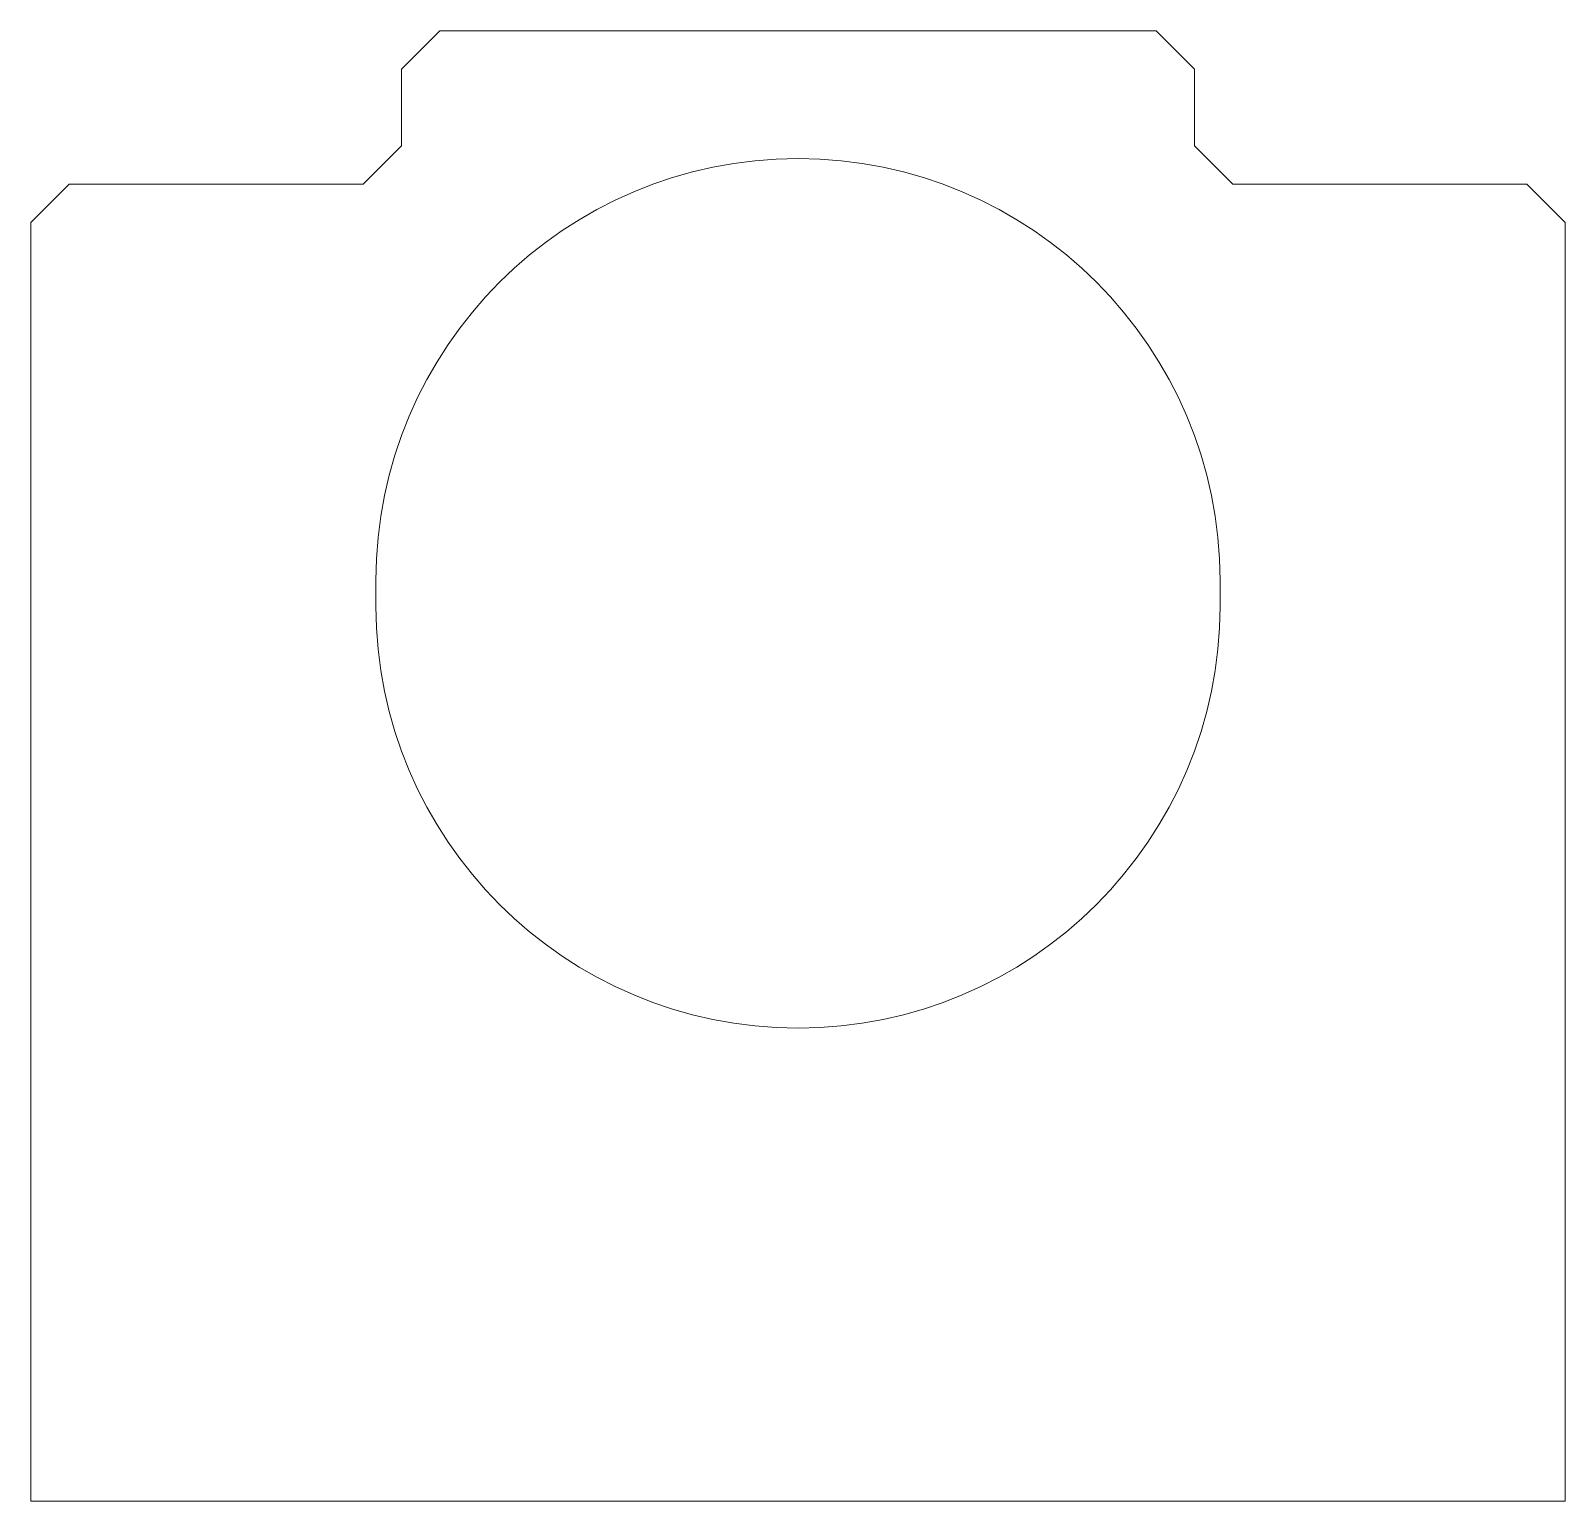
# Model space of a CAD drawing. Header units: millimetres. Extents: x -60 to 60, y 0 to 115.
import ezdxf

# ---------------------------------------------------------------- set-up
doc = ezdxf.new("R2010")
doc.units = ezdxf.units.MM

msp = doc.modelspace()

# ---------------------------------------------------------------- linework, layer by layer
at = {"color": 7, "linetype": 'Continuous', "lineweight": 15}
for p, q in [((-28, 115), (-31, 112)), ((28, 115), (-28, 115)), ((31, 112), (28, 115)), ((-31, 112), (-31, 106)), ((31, 106), (31, 112)), ((-31, 106), (-34, 103)), ((34, 103), (31, 106)), ((-57, 103), (-60, 100)), ((-34, 103), (-57, 103)), ((57, 103), (34, 103)), ((60, 100), (57, 103)), ((-60, 100), (-60, 0)), ((60, 0), (60, 100)), ((-33, 72), (-33, 70)), ((33, 70), (33, 72)), ((-60, 0), (60, 0))]:
    msp.add_line(p, q, dxfattribs=at)
for centre, start, end in [((0, 72), 0.0017, 179.9983), ((0, 70), 180, 0)]:
    msp.add_arc(centre, 33, start, end, dxfattribs=at)

doc.saveas('drawing.dxf')
